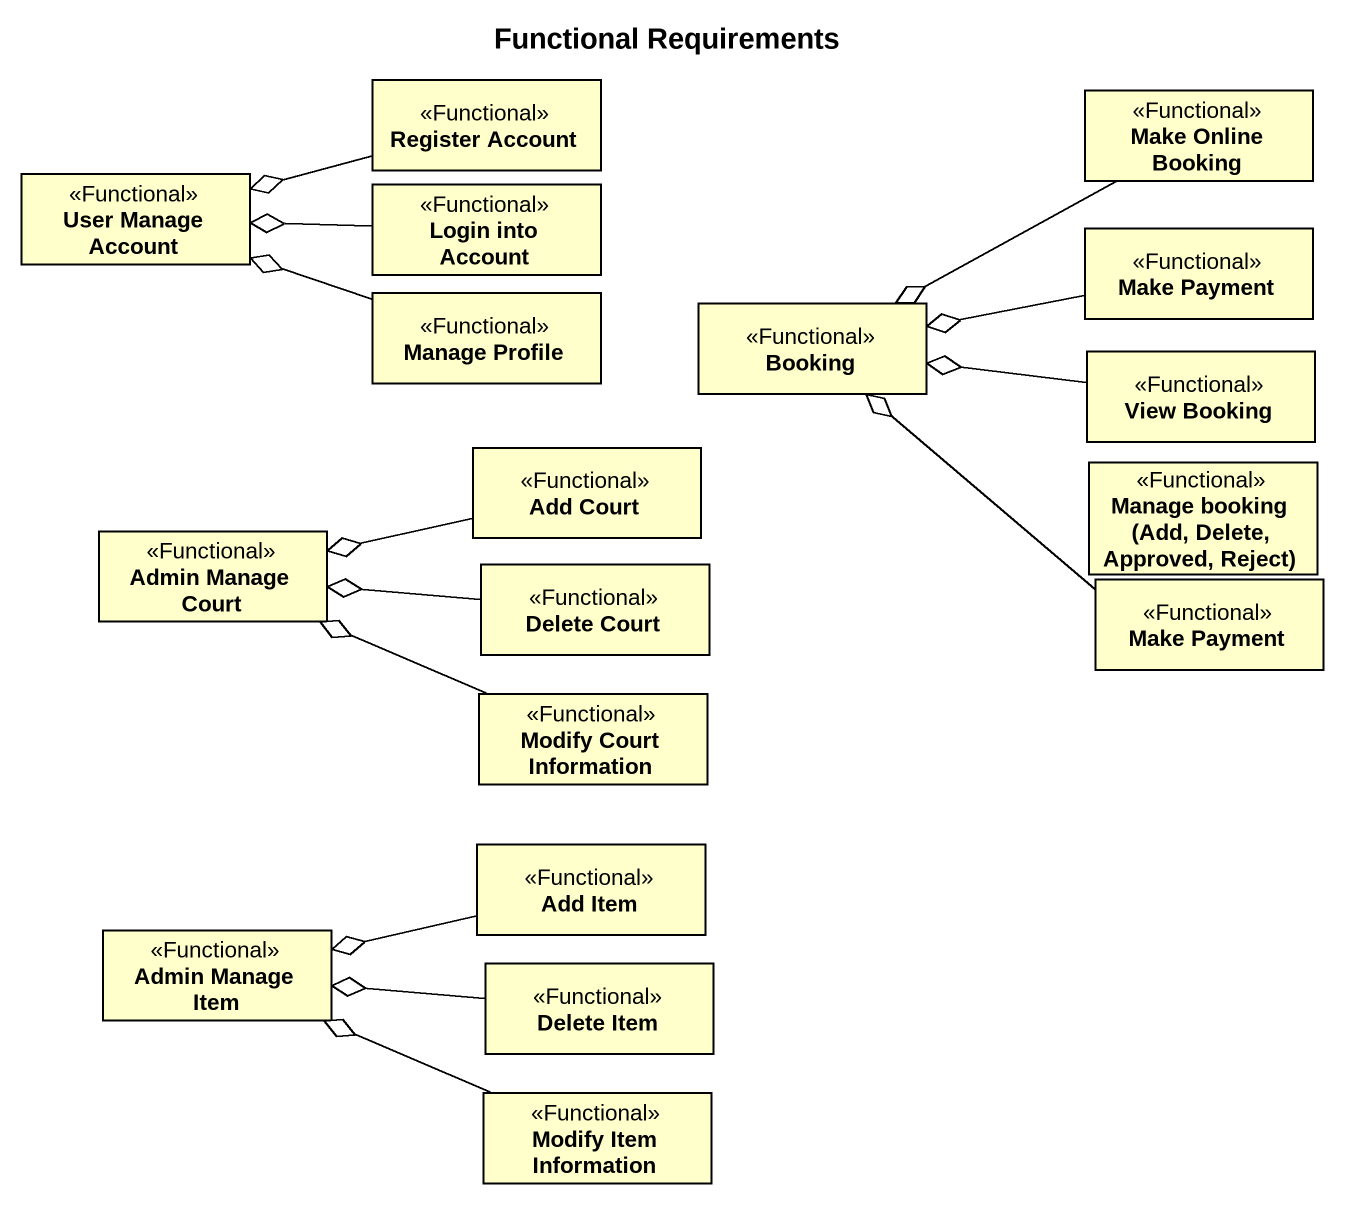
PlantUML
@startuml
title Functional Requirements
hide circle
hide empty members
class "Register Account" as Register_Account <<Functional>>
class "Make Online Booking" as Make_Online_Booking <<Functional>>
class "User Manage Account" as User_Manage_Account <<Functional>>
class "Login into Account" as Login_into_Account <<Functional>>
class "Make Payment" as Make_Payment <<Functional>>
class "Manage Profile" as Manage_Profile <<Functional>>
class Booking <<Functional>>
class "View Booking" as View_Booking <<Functional>>
class "Add Court" as Add_Court <<Functional>>
class "Manage booking (Add, Delete, Approved, Reject)" as Manage_booking_Add_Delete <<Functional>>
class "Admin Manage Court" as Admin_Manage_Court <<Functional>>
class "Delete Court" as Delete_Court <<Functional>>
class "Make Payment" as Make_Payment_2 <<Functional>>
class "Modify Court Information" as Modify_Court_Information <<Functional>>
class "Add Item" as Add_Item <<Functional>>
class "Admin Manage Item" as Admin_Manage_Item <<Functional>>
class "Delete Item" as Delete_Item <<Functional>>
class "Modify Item Information" as Modify_Item_Information <<Functional>>
Register_Account -left-o User_Manage_Account
Make_Online_Booking -left-o Booking
Login_into_Account -left-o User_Manage_Account
Make_Payment -left-o Booking
Manage_Profile -left-o User_Manage_Account
View_Booking -left-o Booking
Add_Court -left-o Admin_Manage_Court
Delete_Court -left-o Admin_Manage_Court
Make_Payment_2 -up-o Booking
Modify_Court_Information -left-o Admin_Manage_Court
Add_Item -left-o Admin_Manage_Item
Delete_Item -left-o Admin_Manage_Item
Modify_Item_Information -left-o Admin_Manage_Item
@enduml
